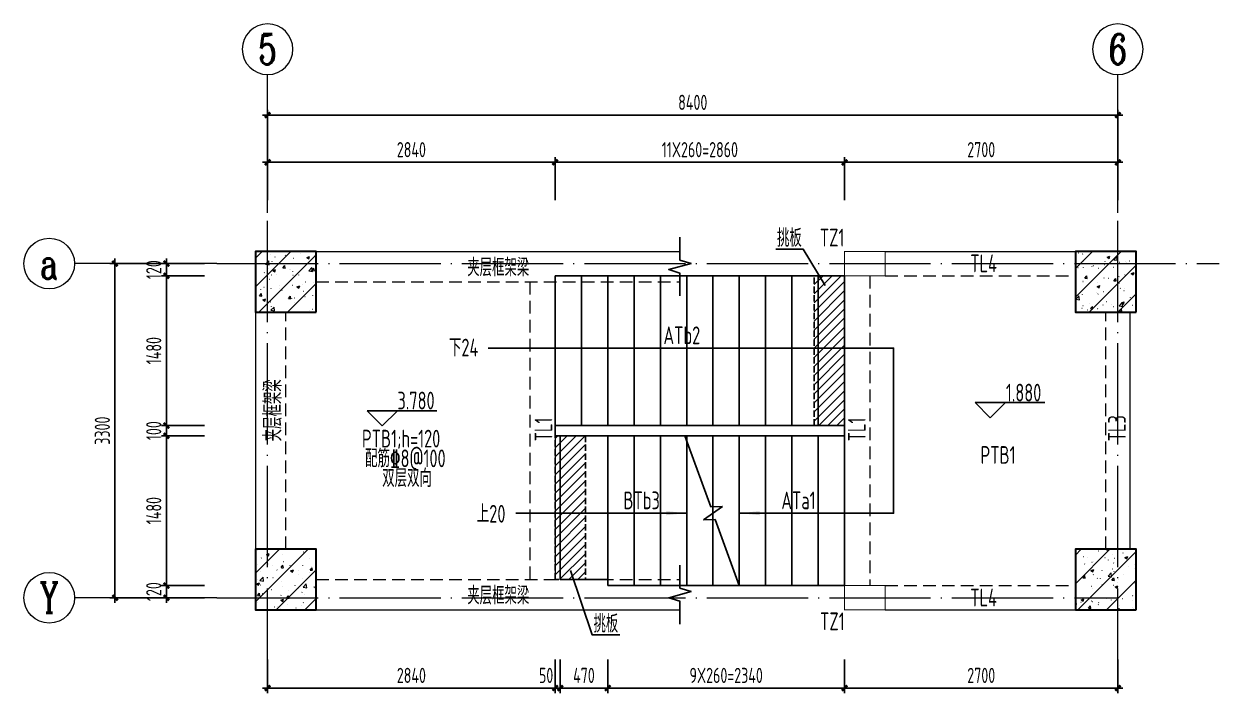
# Model space of a CAD drawing. Extents: x 56246 to 893198, y -950445 to -423535.
# Drawn here: x 198360 to 210168, y -475414 to -468805 of the extents above; entities that cross this region are included whole.
import ezdxf
from ezdxf.enums import TextEntityAlignment as Align

# ---------------------------------------------------------------- set-up
doc = ezdxf.new("R2010")
doc.units = 0
doc.header["$LTSCALE"] = 500
for name, pattern in [('CONTINOUS', [0]), ('DASH', [0.35, 0.25, -0.1]), ('DOTE', [2.42, 2, -0.2, 0.02, -0.2]), ('HIDDEN', [0.375, 0.25, -0.125])]:
    doc.linetypes.add(name, pattern=pattern)
for name, color, linetype, lineweight in [('0S-板-上层柱线', 6, 'Continuous', 18), ('0S-柱-线', 50, 'Continuous', 30), ('0S-梁-不可见', 4, 'HIDDEN', 18), ('0S-梁-线', 5, 'Continuous', 18), ('0S-楼梯-文字', 4, 'Continuous', 20), ('0S-轴线', 1, 'DOTE', 13), ('0S-轴线尺寸', 6, 'CONTINOUS', 18), ('0S-轴线编号', 6, 'CONTINOUS', 18), ('上层柱线', 6, 'Continuous', 18)]:
    doc.layers.add(name, color=color, linetype=linetype, lineweight=lineweight)
for name, color, linetype in [('PUB_DIM', 3, 'Continuous'), ('STAIR', 4, 'Continuous'), ('TEXT_LT', 90, 'Continuous'), ('THIN', 7, 'Continuous')]:
    doc.layers.add(name, color=color, linetype=linetype)
doc.styles.add('TSSD_Axis', font='complex.shx', dxfattribs={"width": 0.7, "bigfont": 'hztxt.shx'})
doc.styles.add('TSSD_DIMENSION', font='tssdeng.shx', dxfattribs={"width": 0.7, "bigfont": 'Hztxt.shx'})
doc.styles.add('TSSD_Rein', font='Tssdeng.shx', dxfattribs={"width": 0.7, "bigfont": 'hztxt.shx'})
doc.dimstyles.new('TSSD_50_50', dxfattribs={"dimtxt": 150, "dimasz": 50, "dimexe": 50, "dimexo": 125, "dimgap": 50, "dimtad": 1, "dimdec": 0, "dimzin": 0, "dimdsep": 46, "dimtxsty": 'TSSD_DIMENSION', "dimblk": 'ARCHTICK', "dimblk1": 'ARCHTICK', "dimblk2": 'ARCHTICK', "dimcen": 0, "dimdle": 50, "dimclrt": 7, "dimadec": 0, "dimazin": 0, "dimtfac": 1, "dimtdec": 0, "dimtix": 1, "dimtmove": 2, "dimatfit": 3, "dimfxl": 1, "dimtolj": 1, "dimtzin": 0, "dimarcsym": 0})
pattern_1 = [(45, (-168073.16, -28647.5), (-141.421356, 141.421356), []), (50, (-168073.16, -28647.5), (286.90407, -25.10085), [30, -330]), (355, (-168073.16, -28647.5), (-55.50053, 300.87685), [24, -264]), (100.4514, (-168049.25, -28649.6), (231.40375, 275.77582), [25.49608, -280.45684]), (46.1842, (-168073.16, -28567.5), (426.89642, -66.2076), [45, -495]), (96.6356, (-168037.6, -28573), (373.86508, 389.64715), [38.2441, -420.6852]), (351.1842, (-168073.16, -28567.5), (373.86478, 389.64744), [36, -396]), (21, (-168033.16, -28587.5), (238.76282, -161.04756), [30, -330]), (326, (-168033.16, -28587.5), (97.32613, 290.06002), [24, -264]), (71.4514, (-168013.26, -28600.92), (336.08905, 129.0122), [25.49608, -280.45684]), (37.5, (-168073.16, -28647.49), (4.863942, 133.157542), [2, -260.8, 2, -268, 2, -265]), (7.5, (-168073.16, -28647.5), (105.227815, 157.764685), [2, -152.8, 2, -254.8, 2, -101]), (327.5, (-168162.36, -28647.49), (213.528974, -9.021949), [2, -100, 2, -312, 2, -414]), (317.5, (-168202.36, -28647.5), (233.27447, 40.04199), [2, -130, 2, -207.2, 2, -294])]

# ---------------------------------------------------------------- blocks, each defined once
blk = doc.blocks.new('ts_axno')
at = {"color": 0, "linetype": 'ByBlock', "lineweight": -2}
blk.add_circle((0, 0), 0.5, dxfattribs=at)
at = {"color": 0, "linetype": 'ByBlock', "lineweight": -2, "style": 'TSSD_Axis', "width": 0.7}
blk.add_attdef('A', text='', height=0.6, dxfattribs=at).set_placement((0, 0), align=Align.MIDDLE_CENTER)
blk = doc.blocks.new('_ArchTick')
at = {"color": 0, "linetype": 'ByBlock', "const_width": 0.5}
blk.add_lwpolyline([(-0.53, -0.53), (0.53, 0.53)], dxfattribs=at)
blk = doc.blocks.new('*D117')
at = {"layer": '0S-轴线尺寸', "color": 0, "lineweight": -2, "transparency": 16777216}
for p, q in [((200718, -469705), (209218, -469705)), ((200768, -470547), (200768, -469655)), ((209168, -470547), (209168, -469655))]:
    blk.add_line(p, q, dxfattribs=at)
at = {"layer": 'Defpoints', "color": 0, "transparency": 16777216}
for p in [(209168, -469705), (200768, -470672), (209168, -470672)]:
    blk.add_point(p, dxfattribs=at)
at = {"layer": '0S-轴线尺寸', "color": 0, "lineweight": -2, "transparency": 16777216, "xscale": 50, "yscale": 50, "zscale": 50, "rotation": 180}
blk.add_blockref('_ArchTick', (200768, -469705), dxfattribs=at)
at = {"layer": '0S-轴线尺寸', "color": 0, "lineweight": -2, "transparency": 16777216, "xscale": 50, "yscale": 50, "zscale": 50}
blk.add_blockref('_ArchTick', (209168, -469705), dxfattribs=at)
at = {"layer": '0S-轴线尺寸', "color": 7, "transparency": 16777216, "insert": (204968, -469580), "char_height": 150, "attachment_point": 5, "style": 'TSSD_DIMENSION'}
blk.add_mtext('\\A1;8400', dxfattribs=at)
blk = doc.blocks.new('*D118')
at = {"layer": '0S-轴线尺寸', "color": 0, "lineweight": -2, "transparency": 16777216}
for p, q in [((199260, -474522), (199260, -471122)), ((200143, -471172), (199210, -471172)), ((200143, -474472), (199210, -474472))]:
    blk.add_line(p, q, dxfattribs=at)
at = {"layer": 'Defpoints', "color": 0, "transparency": 16777216}
for p in [(199260, -471172), (200268, -471172), (200268, -474472)]:
    blk.add_point(p, dxfattribs=at)
at = {"layer": '0S-轴线尺寸', "color": 0, "lineweight": -2, "transparency": 16777216, "xscale": 50, "yscale": 50, "zscale": 50}
for p, rotation in [((199260, -471172), 90), ((199260, -474472), 270)]:
    blk.add_blockref('_ArchTick', p, dxfattribs=dict(at, rotation=rotation))
at = {"layer": '0S-轴线尺寸', "color": 7, "transparency": 16777216, "insert": (199135, -472822), "char_height": 150, "attachment_point": 5, "rotation": 90, "style": 'TSSD_DIMENSION'}
blk.add_mtext('\\A1;3300', dxfattribs=at)
blk = doc.blocks.new('*D119')
at = {"layer": '0S-轴线尺寸', "color": 0, "lineweight": -2, "transparency": 16777216}
for p, q in [((200143, -472872), (199718, -472872)), ((199768, -472822), (199768, -474402)), ((200143, -474352), (199718, -474352))]:
    blk.add_line(p, q, dxfattribs=at)
at = {"layer": 'Defpoints', "color": 0, "transparency": 16777216}
for p in [(200268, -472872), (199768, -474352), (200268, -474352)]:
    blk.add_point(p, dxfattribs=at)
at = {"layer": '0S-轴线尺寸', "color": 0, "lineweight": -2, "transparency": 16777216, "xscale": 50, "yscale": 50, "zscale": 50}
for p, rotation in [((199768, -472872), 90), ((199768, -474352), 270)]:
    blk.add_blockref('_ArchTick', p, dxfattribs=dict(at, rotation=rotation))
at = {"layer": '0S-轴线尺寸', "color": 7, "transparency": 16777216, "insert": (199643, -473612), "char_height": 150, "attachment_point": 5, "rotation": 90, "style": 'TSSD_DIMENSION'}
blk.add_mtext('\\A1;1480', dxfattribs=at)
blk = doc.blocks.new('*D123')
at = {"layer": '0S-轴线尺寸', "color": 0, "lineweight": -2, "transparency": 16777216}
for p, q in [((199768, -474352), (199768, -474302)), ((200143, -474352), (199718, -474352)), ((199768, -474352), (199768, -474472)), ((200143, -474472), (199718, -474472)), ((199768, -474472), (199768, -474522))]:
    blk.add_line(p, q, dxfattribs=at)
at = {"layer": 'Defpoints', "color": 0, "transparency": 16777216}
for p in [(200268, -474352), (199768, -474472), (200268, -474472)]:
    blk.add_point(p, dxfattribs=at)
at = {"layer": '0S-轴线尺寸', "color": 0, "lineweight": -2, "transparency": 16777216, "xscale": 50, "yscale": 50, "zscale": 50}
for p, rotation in [((199768, -474352), 270), ((199768, -474472), 90)]:
    blk.add_blockref('_ArchTick', p, dxfattribs=dict(at, rotation=rotation))
at = {"layer": '0S-轴线尺寸', "color": 7, "transparency": 16777216, "insert": (199643, -474412), "char_height": 150, "attachment_point": 5, "rotation": 90, "style": 'TSSD_DIMENSION'}
blk.add_mtext('\\A1;120', dxfattribs=at)
blk = doc.blocks.new('*D120')
at = {"layer": '0S-轴线尺寸', "color": 0, "lineweight": -2, "transparency": 16777216}
for p, q in [((199768, -471172), (199768, -471122)), ((200143, -471172), (199718, -471172)), ((199768, -471172), (199768, -471292)), ((200143, -471292), (199718, -471292)), ((199768, -471292), (199768, -471342))]:
    blk.add_line(p, q, dxfattribs=at)
at = {"layer": 'Defpoints', "color": 0, "transparency": 16777216}
for p in [(200268, -471172), (199768, -471292), (200268, -471292)]:
    blk.add_point(p, dxfattribs=at)
at = {"layer": '0S-轴线尺寸', "color": 0, "lineweight": -2, "transparency": 16777216, "xscale": 50, "yscale": 50, "zscale": 50}
for p, rotation in [((199768, -471172), 270), ((199768, -471292), 90)]:
    blk.add_blockref('_ArchTick', p, dxfattribs=dict(at, rotation=rotation))
at = {"layer": '0S-轴线尺寸', "color": 7, "transparency": 16777216, "insert": (199643, -471232), "char_height": 150, "attachment_point": 5, "rotation": 90, "style": 'TSSD_DIMENSION'}
blk.add_mtext('\\A1;120', dxfattribs=at)
blk = doc.blocks.new('*D121')
at = {"layer": '0S-轴线尺寸', "color": 0, "lineweight": -2, "transparency": 16777216}
for p, q in [((200143, -472772), (199718, -472772)), ((199768, -472772), (199768, -472722)), ((199768, -472772), (199768, -472872)), ((200143, -472872), (199718, -472872)), ((199768, -472872), (199768, -472922))]:
    blk.add_line(p, q, dxfattribs=at)
at = {"layer": 'Defpoints', "color": 0, "transparency": 16777216}
for p in [(200268, -472772), (199768, -472872), (200268, -472872)]:
    blk.add_point(p, dxfattribs=at)
at = {"layer": '0S-轴线尺寸', "color": 0, "lineweight": -2, "transparency": 16777216, "xscale": 50, "yscale": 50, "zscale": 50}
for p, rotation in [((199768, -472772), 270), ((199768, -472872), 90)]:
    blk.add_blockref('_ArchTick', p, dxfattribs=dict(at, rotation=rotation))
at = {"layer": '0S-轴线尺寸', "color": 7, "transparency": 16777216, "insert": (199643, -472822), "char_height": 150, "attachment_point": 5, "rotation": 90, "style": 'TSSD_DIMENSION'}
blk.add_mtext('\\A1;100', dxfattribs=at)
blk = doc.blocks.new('*D122')
at = {"layer": '0S-轴线尺寸', "color": 0, "lineweight": -2, "transparency": 16777216}
for p, q in [((200143, -471292), (199718, -471292)), ((199768, -471242), (199768, -472822)), ((200143, -472772), (199718, -472772))]:
    blk.add_line(p, q, dxfattribs=at)
at = {"layer": 'Defpoints', "color": 0, "transparency": 16777216}
for p in [(200268, -471292), (199768, -472772), (200268, -472772)]:
    blk.add_point(p, dxfattribs=at)
at = {"layer": '0S-轴线尺寸', "color": 0, "lineweight": -2, "transparency": 16777216, "xscale": 50, "yscale": 50, "zscale": 50}
for p, rotation in [((199768, -471292), 90), ((199768, -472772), 270)]:
    blk.add_blockref('_ArchTick', p, dxfattribs=dict(at, rotation=rotation))
at = {"layer": '0S-轴线尺寸', "color": 7, "transparency": 16777216, "insert": (199643, -472032), "char_height": 150, "attachment_point": 5, "rotation": 90, "style": 'TSSD_DIMENSION'}
blk.add_mtext('\\A1;1480', dxfattribs=at)
blk = doc.blocks.new('_ARROW')
blk.add_solid([(0, 0), (-1, 0.1), (-1, -0.1)])
blk = doc.blocks.new('*D139')
at = {"layer": '0S-轴线尺寸', "color": 0, "lineweight": -2, "transparency": 16777216}
for p, q in [((206518, -470172), (203558, -470172)), ((203608, -470547), (203608, -470122)), ((206468, -470547), (206468, -470122))]:
    blk.add_line(p, q, dxfattribs=at)
at = {"layer": 'Defpoints', "color": 0, "transparency": 16777216}
for p in [(203608, -470172), (203608, -470672), (206468, -470672)]:
    blk.add_point(p, dxfattribs=at)
at = {"layer": '0S-轴线尺寸', "color": 0, "lineweight": -2, "transparency": 16777216, "xscale": 50, "yscale": 50, "zscale": 50, "rotation": 180}
blk.add_blockref('_ArchTick', (203608, -470172), dxfattribs=at)
at = {"layer": '0S-轴线尺寸', "color": 0, "lineweight": -2, "transparency": 16777216, "xscale": 50, "yscale": 50, "zscale": 50}
blk.add_blockref('_ArchTick', (206468, -470172), dxfattribs=at)
at = {"layer": '0S-轴线尺寸', "color": 7, "transparency": 16777216, "insert": (205038, -470047), "char_height": 150, "attachment_point": 5, "style": 'TSSD_DIMENSION'}
blk.add_mtext('\\A1;11X260=2860', dxfattribs=at)
blk = doc.blocks.new('*D135')
at = {"layer": '0S-轴线尺寸', "color": 0, "lineweight": -2, "transparency": 16777216}
for p, q in [((203658, -470172), (200718, -470172)), ((200768, -470547), (200768, -470122)), ((203608, -470547), (203608, -470122))]:
    blk.add_line(p, q, dxfattribs=at)
at = {"layer": 'Defpoints', "color": 0, "transparency": 16777216}
for p in [(200768, -470172), (200768, -470672), (203608, -470672)]:
    blk.add_point(p, dxfattribs=at)
at = {"layer": '0S-轴线尺寸', "color": 0, "lineweight": -2, "transparency": 16777216, "xscale": 50, "yscale": 50, "zscale": 50, "rotation": 180}
blk.add_blockref('_ArchTick', (200768, -470172), dxfattribs=at)
at = {"layer": '0S-轴线尺寸', "color": 0, "lineweight": -2, "transparency": 16777216, "xscale": 50, "yscale": 50, "zscale": 50}
blk.add_blockref('_ArchTick', (203608, -470172), dxfattribs=at)
at = {"layer": '0S-轴线尺寸', "color": 7, "transparency": 16777216, "insert": (202188, -470047), "char_height": 150, "attachment_point": 5, "style": 'TSSD_DIMENSION'}
blk.add_mtext('\\A1;2840', dxfattribs=at)
blk = doc.blocks.new('*D136')
at = {"layer": '0S-轴线尺寸', "color": 0, "lineweight": -2, "transparency": 16777216}
for p, q in [((204128, -475081), (204128, -475414)), ((206468, -475081), (206468, -475414)), ((206518, -475364), (204078, -475364))]:
    blk.add_line(p, q, dxfattribs=at)
at = {"layer": 'Defpoints', "color": 0, "transparency": 16777216}
for p in [(204128, -474956), (206468, -474956), (204128, -475364)]:
    blk.add_point(p, dxfattribs=at)
at = {"layer": '0S-轴线尺寸', "color": 0, "lineweight": -2, "transparency": 16777216, "xscale": 50, "yscale": 50, "zscale": 50, "rotation": 180}
blk.add_blockref('_ArchTick', (204128, -475364), dxfattribs=at)
at = {"layer": '0S-轴线尺寸', "color": 0, "lineweight": -2, "transparency": 16777216, "xscale": 50, "yscale": 50, "zscale": 50}
blk.add_blockref('_ArchTick', (206468, -475364), dxfattribs=at)
at = {"layer": '0S-轴线尺寸', "color": 7, "transparency": 16777216, "insert": (205298, -475239), "char_height": 150, "attachment_point": 5, "style": 'TSSD_DIMENSION'}
blk.add_mtext('\\A1;9X260=2340', dxfattribs=at)
blk = doc.blocks.new('*D137')
at = {"layer": '0S-轴线尺寸', "color": 0, "lineweight": -2, "transparency": 16777216}
for p, q in [((209218, -470172), (206418, -470172)), ((206468, -470547), (206468, -470122)), ((209168, -470547), (209168, -470122))]:
    blk.add_line(p, q, dxfattribs=at)
at = {"layer": 'Defpoints', "color": 0, "transparency": 16777216}
for p in [(206468, -470172), (206468, -470672), (209168, -470672)]:
    blk.add_point(p, dxfattribs=at)
at = {"layer": '0S-轴线尺寸', "color": 0, "lineweight": -2, "transparency": 16777216, "xscale": 50, "yscale": 50, "zscale": 50, "rotation": 180}
blk.add_blockref('_ArchTick', (206468, -470172), dxfattribs=at)
at = {"layer": '0S-轴线尺寸', "color": 0, "lineweight": -2, "transparency": 16777216, "xscale": 50, "yscale": 50, "zscale": 50}
blk.add_blockref('_ArchTick', (209168, -470172), dxfattribs=at)
at = {"layer": '0S-轴线尺寸', "color": 7, "transparency": 16777216, "insert": (207818, -470047), "char_height": 150, "attachment_point": 5, "style": 'TSSD_DIMENSION'}
blk.add_mtext('\\A1;2700', dxfattribs=at)
blk = doc.blocks.new('*D138')
at = {"layer": '0S-轴线尺寸', "color": 0, "lineweight": -2, "transparency": 16777216}
for p, q in [((206468, -475081), (206468, -475414)), ((209168, -475081), (209168, -475414)), ((209218, -475364), (206418, -475364))]:
    blk.add_line(p, q, dxfattribs=at)
at = {"layer": 'Defpoints', "color": 0, "transparency": 16777216}
for p in [(206468, -474956), (209168, -474956), (206468, -475364)]:
    blk.add_point(p, dxfattribs=at)
at = {"layer": '0S-轴线尺寸', "color": 0, "lineweight": -2, "transparency": 16777216, "xscale": 50, "yscale": 50, "zscale": 50, "rotation": 180}
blk.add_blockref('_ArchTick', (206468, -475364), dxfattribs=at)
at = {"layer": '0S-轴线尺寸', "color": 0, "lineweight": -2, "transparency": 16777216, "xscale": 50, "yscale": 50, "zscale": 50}
blk.add_blockref('_ArchTick', (209168, -475364), dxfattribs=at)
at = {"layer": '0S-轴线尺寸', "color": 7, "transparency": 16777216, "insert": (207818, -475239), "char_height": 150, "attachment_point": 5, "style": 'TSSD_DIMENSION'}
blk.add_mtext('\\A1;2700', dxfattribs=at)
blk = doc.blocks.new('*D140')
at = {"layer": '0S-轴线尺寸', "color": 0, "lineweight": -2, "transparency": 16777216}
for p, q in [((203658, -475081), (203658, -475414)), ((204128, -475081), (204128, -475414)), ((204178, -475364), (203608, -475364))]:
    blk.add_line(p, q, dxfattribs=at)
at = {"layer": 'Defpoints', "color": 0, "transparency": 16777216}
for p in [(203658, -474956), (204128, -474956), (203658, -475364)]:
    blk.add_point(p, dxfattribs=at)
at = {"layer": '0S-轴线尺寸', "color": 0, "lineweight": -2, "transparency": 16777216, "xscale": 50, "yscale": 50, "zscale": 50, "rotation": 180}
blk.add_blockref('_ArchTick', (203658, -475364), dxfattribs=at)
at = {"layer": '0S-轴线尺寸', "color": 0, "lineweight": -2, "transparency": 16777216, "xscale": 50, "yscale": 50, "zscale": 50}
blk.add_blockref('_ArchTick', (204128, -475364), dxfattribs=at)
at = {"layer": '0S-轴线尺寸', "color": 7, "transparency": 16777216, "insert": (203893, -475239), "char_height": 150, "attachment_point": 5, "style": 'TSSD_DIMENSION'}
blk.add_mtext('\\A1;470', dxfattribs=at)
blk = doc.blocks.new('*D141')
at = {"layer": '0S-轴线尺寸', "color": 0, "lineweight": -2, "transparency": 16777216}
for p, q in [((203608, -475081), (203608, -475414)), ((203658, -475081), (203658, -475414)), ((203608, -475364), (203558, -475364)), ((203658, -475364), (203608, -475364)), ((203658, -475364), (203708, -475364))]:
    blk.add_line(p, q, dxfattribs=at)
at = {"layer": 'Defpoints', "color": 0, "transparency": 16777216}
for p in [(203608, -474956), (203658, -474956), (203608, -475364)]:
    blk.add_point(p, dxfattribs=at)
at = {"layer": '0S-轴线尺寸', "color": 0, "lineweight": -2, "transparency": 16777216, "xscale": 50, "yscale": 50, "zscale": 50}
for p, rotation in [((203608, -475364), 6.666442612347531e-11), ((203658, -475364), 180.0000000000666)]:
    blk.add_blockref('_ArchTick', p, dxfattribs=dict(at, rotation=rotation))
at = {"layer": '0S-轴线尺寸', "color": 7, "transparency": 16777216, "insert": (203519, -475239), "char_height": 150, "attachment_point": 5, "style": 'TSSD_DIMENSION'}
blk.add_mtext('\\A1;50', dxfattribs=at)
blk = doc.blocks.new('*D142')
at = {"layer": '0S-轴线尺寸', "color": 0, "lineweight": -2, "transparency": 16777216}
for p, q in [((200768, -475081), (200768, -475414)), ((203608, -475081), (203608, -475414)), ((203658, -475364), (200718, -475364))]:
    blk.add_line(p, q, dxfattribs=at)
at = {"layer": 'Defpoints', "color": 0, "transparency": 16777216}
for p in [(200768, -474956), (203608, -474956), (200768, -475364)]:
    blk.add_point(p, dxfattribs=at)
at = {"layer": '0S-轴线尺寸', "color": 0, "lineweight": -2, "transparency": 16777216, "xscale": 50, "yscale": 50, "zscale": 50}
for p, rotation in [((200768, -475364), 179.9999999999988), ((203608, -475364), 359.9999999999989)]:
    blk.add_blockref('_ArchTick', p, dxfattribs=dict(at, rotation=rotation))
at = {"layer": '0S-轴线尺寸', "color": 7, "transparency": 16777216, "insert": (202188, -475239), "char_height": 150, "attachment_point": 5, "style": 'TSSD_DIMENSION'}
blk.add_mtext('\\A1;2840', dxfattribs=at)

msp = doc.modelspace()

# ---------------------------------------------------------------- hatches: boundary and pattern name
h = msp.add_hatch()
h.set_pattern_fill('ANSI31', color=256, scale=20)
h.set_pattern_definition([(45, (252250.085, -272813.116), (-44.90128, 44.90128), [])])
h.paths.add_polyline_path([(206167.7478, -472771.9469), (206167.7478, -471291.9469), (206467.7478, -471291.9469), (206467.7478, -472771.9469)])
h = msp.add_hatch()
h.set_pattern_fill('ANSI31', color=256, scale=20)
h.set_pattern_definition([(45, (249690.085, -274333.116), (-44.90128, 44.90128), [])])
h.paths.add_polyline_path([(203607.7478, -474291.9469), (203607.7478, -472871.9469), (203907.7478, -472871.9469), (203907.7478, -474291.9469)])
at = {"layer": '上层柱线'}
h = msp.add_hatch(dxfattribs=at)
h.set_pattern_fill('钢筋混凝土', color=256, scale=40, pattern_type=2)
h.set_pattern_definition(pattern_1)
h.paths.add_polyline_path([(201247.7478, -471651.9469), (201247.7478, -471051.9469), (200647.7478, -471051.9469), (200647.7478, -471651.9469)])
h = msp.add_hatch(dxfattribs=at)
h.set_pattern_fill('钢筋混凝土', color=256, scale=40, pattern_type=2)
h.set_pattern_definition(pattern_1)
h.paths.add_polyline_path([(209347.7478, -471651.9469), (209347.7478, -471051.9469), (208747.7478, -471051.9469), (208747.7478, -471651.9469)])
h = msp.add_hatch(dxfattribs=at)
h.set_pattern_fill('钢筋混凝土', color=256, scale=40, pattern_type=2)
h.set_pattern_definition(pattern_1)
h.paths.add_polyline_path([(201247.7478, -474591.9469), (201247.7478, -473991.9469), (200647.7478, -473991.9469), (200647.7478, -474591.9469)])
h = msp.add_hatch(dxfattribs=at)
h.set_pattern_fill('钢筋混凝土', color=256, scale=40, pattern_type=2)
h.set_pattern_definition(pattern_1)
h.paths.add_polyline_path([(209347.7478, -474591.9469), (209347.7478, -473991.9469), (208747.7478, -473991.9469), (208747.7478, -474591.9469)])

# ---------------------------------------------------------------- linework, layer by layer
at = {"linetype": 'DASH', "ltscale": 0.5}
for points in [[(206167.7478, -472771.9469), (206167.7478, -471291.9469), (206467.7478, -471291.9469), (206467.7478, -472771.9469)], [(203607.7478, -474291.9469), (203607.7478, -472871.9469), (203907.7478, -472871.9469), (203907.7478, -474291.9469)]]:
    msp.add_lwpolyline(points, close=True, dxfattribs=at)
at = {"layer": '0S-板-上层柱线', "const_width": 10}
for points in [[(206467.7478, -471291.9469), (206467.7478, -471051.9469), (206867.7478, -471051.9469), (206867.7478, -471291.9469)], [(206467.7478, -474591.9469), (206467.7478, -474351.9469), (206867.7478, -474351.9469), (206867.7478, -474591.9469)]]:
    msp.add_lwpolyline(points, close=True, dxfattribs=at)
at = {"layer": '0S-柱-线'}
for points in [[(201247.7478, -471651.9469), (201247.7478, -471051.9469), (200647.7478, -471051.9469), (200647.7478, -471651.9469)], [(209347.7478, -471651.9469), (209347.7478, -471051.9469), (208747.7478, -471051.9469), (208747.7478, -471651.9469)], [(201247.7478, -474591.9469), (201247.7478, -473991.9469), (200647.7478, -473991.9469), (200647.7478, -474591.9469)], [(209347.7478, -474591.9469), (209347.7478, -473991.9469), (208747.7478, -473991.9469), (208747.7478, -474591.9469)]]:
    msp.add_lwpolyline(points, close=True, dxfattribs=at)
at = {"layer": '0S-梁-不可见'}
for p, q in [((201247.7478, -471351.9469), (204841.0213, -471351.9469)), ((203357.7478, -471351.9469), (203357.7478, -474291.9469)), ((206717.7478, -471291.9469), (206717.7478, -474351.9469)), ((206867.7478, -471291.9469), (208747.7478, -471291.9469)), ((200947.7478, -473991.9469), (200947.7478, -471651.9469)), ((209047.7478, -473991.9469), (209047.7478, -471651.9469)), ((201247.7478, -474291.9469), (204841.0213, -474291.9469)), ((206867.7478, -474351.9469), (208747.7478, -474351.9469))]:
    msp.add_line(p, q, dxfattribs=at)
at = {"layer": '0S-梁-线'}
for p, q in [((201247.7478, -471051.9469), (204841.0213, -471051.9469)), ((206867.7478, -471051.9469), (208747.7478, -471051.9469)), ((203607.7478, -471351.9469), (203607.7478, -474291.9469)), ((206467.7478, -471291.9469), (206467.7478, -474351.9469)), ((200647.7478, -471651.9469), (200647.7478, -473991.9469)), ((209287.7478, -473991.9469), (209287.7478, -471651.9469)), ((201247.7478, -474591.9469), (204841.0213, -474591.9469)), ((206867.7478, -474591.9469), (208747.7478, -474591.9469))]:
    msp.add_line(p, q, dxfattribs=at)
at = {"layer": '0S-轴线'}
for p, q in [((200767.7478, -475379.198), (200767.7478, -470671.9469)), ((209167.7478, -475379.198), (209167.7478, -470671.9469)), ((200267.7478, -471171.9469), (210167.7478, -471171.9469)), ((200267.7478, -474471.9469), (209167.7478, -474471.9469))]:
    msp.add_line(p, q, dxfattribs=at)
at = {"layer": '0S-轴线编号'}
for p, q in [((200767.7478, -470671.9469), (200767.7478, -469305.1597)), ((209167.7478, -470671.9469), (209167.7478, -469305.1597)), ((200267.7478, -471171.9469), (198860.1375, -471171.9469)), ((200267.7478, -474471.9469), (198860.1375, -474471.9469))]:
    msp.add_line(p, q, dxfattribs=at)
at = {"layer": 'PUB_DIM'}
for p, q in [((201900.1871, -472775.1934), (201750.1871, -472625.1934)), ((201750.1871, -472625.1934), (202050.1871, -472625.1934)), ((202050.1871, -472625.1934), (201900.1871, -472775.1934)), ((201900.1871, -472625.1934), (202440.1871, -472625.1934)), ((207906.8552, -472693.82), (207756.8552, -472543.82)), ((207756.8552, -472543.82), (208056.8552, -472543.82)), ((208056.8552, -472543.82), (207906.8552, -472693.82)), ((207906.8552, -472543.82), (208446.8552, -472543.82))]:
    msp.add_line(p, q, dxfattribs=at)
for points in [[(205427.7478, -473636.9469), (206951.9684, -473636.9469), (206951.9684, -472006.9469), (202948.0593, -472006.9469)], [(204907.7478, -473636.9469), (203219.2701, -473636.9469)]]:
    msp.add_lwpolyline(points, dxfattribs=at)
at = {"layer": 'STAIR'}
for p, q in [((203607.7478, -471291.9469), (203607.7478, -472771.9469)), ((206467.7478, -471291.9469), (203607.7478, -471291.9469)), ((203867.7478, -471291.9469), (203867.7478, -472771.9469)), ((204127.7478, -471291.9469), (204127.7478, -472771.9469)), ((204387.7478, -471291.9469), (204387.7478, -472771.9469)), ((204647.7478, -471291.9469), (204647.7478, -472771.9469)), ((204907.7478, -471291.9469), (204907.7478, -472771.9469)), ((205167.7478, -471291.9469), (205167.7478, -472771.9469)), ((205427.7478, -471291.9469), (205427.7478, -472771.9469)), ((205687.7478, -471291.9469), (205687.7478, -472771.9469)), ((205947.7478, -471291.9469), (205947.7478, -472771.9469)), ((206207.7478, -471291.9469), (206207.7478, -472771.9469)), ((206467.7478, -471291.9469), (206467.7478, -472771.9469)), ((203607.7478, -472771.9469), (206467.7478, -472771.9469)), ((203607.7478, -472771.9469), (203607.7478, -472871.9469)), ((206467.7478, -472771.9469), (206467.7478, -472871.9469)), ((203607.7478, -472871.9469), (206467.7478, -472871.9469)), ((203657.7478, -472871.9469), (203657.7478, -474291.9469)), ((204127.7478, -472871.9469), (204127.7478, -474351.9469)), ((204387.7478, -472871.9469), (204387.7478, -474351.9469)), ((204647.7478, -472871.9469), (204647.7478, -474351.9469)), ((204889.5659, -472871.9469), (205145.5345, -473575.8603)), ((204907.7478, -472871.9469), (204907.7478, -474351.9469)), ((205167.7478, -472871.9469), (205167.7478, -474351.9469)), ((205427.7478, -472871.9469), (205427.7478, -474351.9469)), ((205687.7478, -472871.9469), (205687.7478, -474351.9469)), ((205947.7478, -472871.9469), (205947.7478, -474351.9469)), ((206207.7478, -472871.9469), (206207.7478, -474351.9469)), ((206467.7478, -472871.9469), (206467.7478, -474351.9469)), ((205260.8728, -473571.1613), (205074.6228, -473702.7324)), ((205145.5345, -473575.8603), (205260.8728, -473571.1613)), ((205074.6228, -473702.7324), (205189.9611, -473698.0334)), ((205189.9611, -473698.0334), (205427.7478, -474351.9469)), ((206467.7478, -474351.9469), (204127.7478, -474351.9469))]:
    msp.add_line(p, q, dxfattribs=at)
msp.add_lwpolyline([(203657.7478, -474291.9469), (204127.7478, -474291.9469), (204127.7478, -474351.9469)], dxfattribs=at)
at = {"layer": 'TEXT_LT'}
for points in [[(206276.6168, -471387.1589), (206060.0325, -471030.4847), (205788.0792, -471030.4847)], [(203758.8787, -474204.2209), (203975.4631, -474839.1303), (204247.4164, -474839.1303)]]:
    msp.add_lwpolyline(points, dxfattribs=at)
at = {"layer": 'THIN'}
for points in [[(204841.0213, -470911.9469), (204841.0213, -471136.9469), (204951.0213, -471171.9469), (204731.0213, -471231.9469), (204841.0213, -471266.9469), (204841.0213, -471491.9469)], [(204841.0213, -474151.9469), (204841.0213, -474376.9469), (204951.0213, -474411.9469), (204731.0213, -474471.9469), (204841.0213, -474506.9469), (204841.0213, -474731.9469)]]:
    msp.add_lwpolyline(points, dxfattribs=at)
at = {"layer": '上层柱线'}
for points in [[(201247.7478, -471651.9469), (201247.7478, -471051.9469), (200647.7478, -471051.9469), (200647.7478, -471651.9469)], [(209347.7478, -471651.9469), (209347.7478, -471051.9469), (208747.7478, -471051.9469), (208747.7478, -471651.9469)], [(201247.7478, -474591.9469), (201247.7478, -473991.9469), (200647.7478, -473991.9469), (200647.7478, -474591.9469)], [(209347.7478, -474591.9469), (209347.7478, -473991.9469), (208747.7478, -473991.9469), (208747.7478, -474591.9469)]]:
    msp.add_lwpolyline(points, close=True, dxfattribs=at)

# ---------------------------------------------------------------- block references
at = {"layer": '0S-轴线编号'}
ref = msp.add_blockref('ts_axno', (200767.7473, -469055.1597), dxfattribs=dict(at, xscale=-500, yscale=500, zscale=500, rotation=180))
ref.add_attrib('5', '5', dxfattribs={"height": 300, "style": 'TSSD_Axis', "width": 0.7}).set_placement((200767.7473, -469055.1597), align=Align.MIDDLE_CENTER)
ref = msp.add_blockref('ts_axno', (209167.7478, -469055.1597), dxfattribs=dict(at, xscale=-500, yscale=500, zscale=500, rotation=180))
ref.add_attrib('6', '6', dxfattribs={"height": 300, "style": 'TSSD_Axis', "width": 0.7}).set_placement((209167.7478, -469055.1597), align=Align.MIDDLE_CENTER)
ref = msp.add_blockref('ts_axno', (198610.1375, -471171.9469), dxfattribs=dict(at, xscale=500, yscale=500, zscale=500))
ref.add_attrib('Y', 'a', dxfattribs={"height": 300, "style": 'TSSD_Axis', "width": 0.7}).set_placement((198610.1375, -471171.9469), align=Align.MIDDLE_CENTER)
ref = msp.add_blockref('ts_axno', (198610.1375, -474471.9469), dxfattribs=dict(at, xscale=500, yscale=500, zscale=500))
ref.add_attrib('Y', 'Y', dxfattribs={"height": 300, "style": 'TSSD_Axis', "width": 0.7}).set_placement((198610.1375, -474471.9469), align=Align.MIDDLE_CENTER)
at = {"layer": 'PUB_DIM', "xscale": 200, "yscale": 200, "zscale": 200}
msp.add_blockref('_ARROW', (204907.7478, -473636.9469), dxfattribs=at)
at = {"layer": 'PUB_DIM', "xscale": 200, "yscale": 200, "zscale": 200, "rotation": 180}
msp.add_blockref('_ARROW', (205427.7478, -473636.9469), dxfattribs=at)

# ---------------------------------------------------------------- texts
at = {"layer": '0S-楼梯-文字', "style": 'TSSD_Rein', "width": 0.7}
for s, p in [('TZ1', (206223.2713, -471003.1739)), ('夹层框架梁', (202740.3969, -471297.3153)), ('TL4', (207709.2092, -471257.4127)), ('下24', (202559.7218, -472088.982)), ('PTB1;h=120', (201699.7359, -472988.1229)), ('配筋%%1328@100', (201731.1176, -473183.1229)), ('PTB1', (207810.483, -473149.4248)), ('双层双向', (201900.3968, -473378.1229)), ('上20', (202835.0476, -473730.6317)), ('夹层框架梁', (202740.3969, -474537.3153)), ('TL4', (207709.2092, -474557.4127)), ('TZ1', (206225.81, -474792.6188))]:
    msp.add_text(s, height=175, dxfattribs=at).set_placement(p)
for s, p in [('夹层框架梁', (200906.3616, -472927.6337)), ('TL1', (203580.684, -472927.6337)), ('TL1', (206676.3616, -472927.6337)), ('TL3', (209246.3616, -472927.6337))]:
    msp.add_text(s, height=175, rotation=90, dxfattribs=at).set_placement(p)
for s, p in [('1.880', (208236.4802, -472445.9622)), ('3.780', (202234.2895, -472524.3412))]:
    msp.add_text(s, height=175, dxfattribs=at).set_placement(p, align=Align.MIDDLE)
at = {"layer": 'TEXT_LT', "style": 'TSSD_Rein', "width": 0.7}
for rotation, p in [(0.00000003, (205799.8285, -471006.6775, 33.9)), (359.99999997, (203986.8088, -474815.3232, 33.9))]:
    msp.add_text('挑板', height=175, rotation=rotation, dxfattribs=at).set_placement(p)
for s, p in [('ATb2', (204678.6848, -471967.9268)), ('BTb3', (204282.9007, -473597.9268)), ('ATa1', (205842.9007, -473597.9268))]:
    msp.add_text(s, height=175, dxfattribs=at).set_placement(p)

# ---------------------------------------------------------------- dimensions: what is measured, and where the dimension line sits
at = {"layer": '0S-轴线尺寸'}
for base, p1, p2, angle, picture, middle in [((209167.7478, -469705.1597), (200767.7478, -470671.9469), (209167.7478, -470671.9469), 180, '*D117', (204967.7478, -469580.1597)), ((199260.1375, -471171.9469), (200267.7478, -474471.9469), (200267.7478, -471171.9469), 90, '*D118', (199135.1375, -472821.9469))]:
    dim = msp.add_linear_dim(base=base, p1=p1, p2=p2, angle=angle, dimstyle='TSSD_50_50', dxfattribs=at)
    dim.commit()
    dim.dimension.update_dxf_attribs({"geometry": picture, "text_midpoint": middle})
for p1, p2, distance, picture, middle in [((203607.7478, -470671.9469), (200767.7478, -470671.9469), -500, '*D135', (202187.7478, -470046.9469)), ((209167.7478, -470671.9469), (206467.7478, -470671.9469), -500, '*D137', (207817.7478, -470046.9469)), ((200267.7478, -471171.9469), (200267.7478, -471291.9469), -500, '*D120', (199642.7478, -471231.9469)), ((200267.7478, -471291.9469), (200267.7478, -472771.9469), -500, '*D122', (199642.7478, -472031.9469)), ((200267.7478, -472771.9469), (200267.7478, -472871.9469), -500, '*D121', (199642.7478, -472821.9469)), ((200267.7478, -472871.9469), (200267.7478, -474351.9469), -500, '*D119', (199642.7478, -473611.9469)), ((200267.7478, -474351.9469), (200267.7478, -474471.9469), -500, '*D123', (199642.7478, -474411.9469)), ((203607.7478, -474956.3431), (200767.7478, -474956.3431), 407.2512, '*D142', (202187.7478, -475238.5942)), ((204127.7478, -474956.3431), (203657.7478, -474956.3431), 407.2512, '*D140', (203892.7478, -475238.5942)), ((209167.7478, -474956.3431), (206467.7478, -474956.3431), 407.2512, '*D138', (207817.7478, -475238.5942))]:
    dim = msp.add_aligned_dim(p1=p1, p2=p2, distance=distance, dimstyle='TSSD_50_50', dxfattribs=at)
    dim.commit()
    dim.dimension.update_dxf_attribs({"geometry": picture, "text_midpoint": middle})
for p1, p2, distance, text, picture, middle in [((206467.7478, -470671.9469), (203607.7478, -470671.9469), -500, '11X260=<>', '*D139', (205037.7478, -470046.9469)), ((206467.7478, -474956.3431), (204127.7478, -474956.3431), 407.2512, '9X260=<>', '*D136', (205297.7478, -475238.5942))]:
    dim = msp.add_aligned_dim(p1=p1, p2=p2, distance=distance, text=text, dimstyle='TSSD_50_50', dxfattribs=at)
    dim.commit()
    dim.dimension.update_dxf_attribs({"geometry": picture, "text_midpoint": middle})
dim = msp.add_linear_dim(base=(203607.7478, -475363.5942), p1=(203657.7478, -474956.3431), p2=(203607.7478, -474956.3431), angle=180, dimstyle='TSSD_50_50', dxfattribs=at)
dim.commit()
dim.dimension.update_dxf_attribs({"geometry": '*D141', "text_midpoint": (203519.0939, -475238.5942), "dimtype": 161})

doc.saveas('drawing.dxf')
